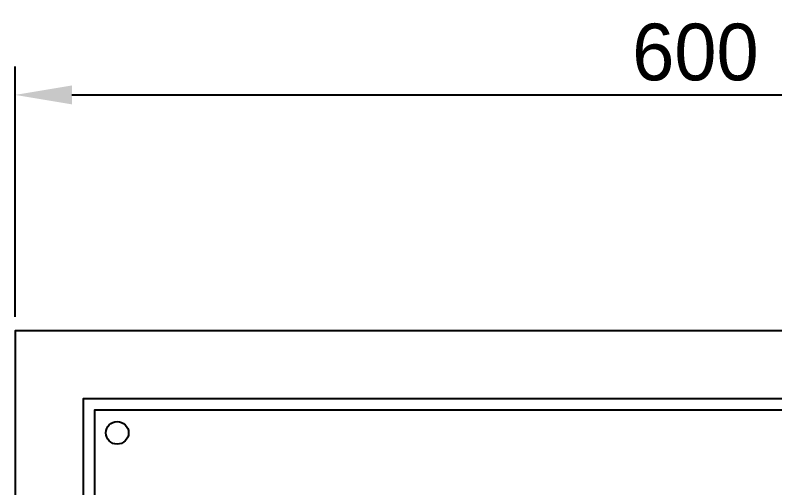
# Model space of a CAD drawing. Extents: x 223136 to 348136, y -32544 to -4064.
# Drawn here: x 239760.5 to 240095.5, y -30479.2 to -30270.8 of the extents above; entities that cross this region are included whole.
import ezdxf

# ---------------------------------------------------------------- set-up
doc = ezdxf.new("R2010")
doc.units = 0
doc.header["$LTSCALE"] = 20
doc.header["$MEASUREMENT"] = 0
doc.layers.add('WirringDuct', color=130, linetype='Continuous')
doc.dimstyles.get("Standard").update_dxf_attribs({"dimtxt": 0.18, "dimasz": 0.18, "dimexe": 0.18, "dimexo": 0.0625, "dimgap": 0.09, "dimtad": 0, "dimtih": 1, "dimtoh": 1, "dimdec": 4, "dimzin": 0, "dimdsep": 46, "dimtxsty": 'Standard', "dimcen": 0.09, "dimadec": 0, "dimazin": 0, "dimtfac": 1, "dimtdec": 4, "dimtofl": 0, "dimtmove": 0, "dimatfit": 3, "dimfxl": 0, "dimtolj": 1, "dimtzin": 0, "dimarcsym": 0})

# ---------------------------------------------------------------- blocks, each defined once
blk = doc.blocks.new('*D64')
at = {"color": 0, "lineweight": -2, "transparency": 16777216}
for p, q in [((239760.5, -30403.75), (239760.5, -30293.45)), ((240360.5, -30403.75), (240360.5, -30293.45)), ((239785.5, -30305.95), (240335.5, -30305.95))]:
    blk.add_line(p, q, dxfattribs=at)
at = {"color": 0, "transparency": 16777216}
for points in [[(239785.5, -30301.79), (239785.5, -30310.12), (239760.5, -30305.95)], [(240335.5, -30301.79), (240335.5, -30310.12), (240360.5, -30305.95)]]:
    blk.add_solid(points, dxfattribs=at)
at = {"layer": 'Defpoints', "color": 0, "transparency": 16777216}
for p in [(240360.5, -30305.95), (239760.5, -30410), (240360.5, -30410)]:
    blk.add_point(p, dxfattribs=at)
at = {"color": 0, "transparency": 16777216, "insert": (240060.5, -30287.2), "char_height": 25, "attachment_point": 5}
blk.add_mtext('600', dxfattribs=at)

msp = doc.modelspace()

# ---------------------------------------------------------------- linework, layer by layer
at = {"color": 242, "true_color": 0xcd2027}
for points in [[(239760.5, -31210), (240360.5, -31210), (240360.5, -30410), (239760.5, -30410)], [(239790.5, -31180), (240330.5, -31180), (240330.5, -30440), (239790.5, -30440)]]:
    msp.add_lwpolyline(points, close=True, dxfattribs=at)
msp.add_circle((239805.5, -30455), 5)
at = {"layer": 'WirringDuct'}
msp.add_lwpolyline([(239795.5, -30670.201), (240325.5, -30670.201), (240325.5, -30445), (239795.5, -30445)], close=True, dxfattribs=at)

# ---------------------------------------------------------------- dimensions: what is measured, and where the dimension line sits
dim = msp.add_linear_dim(base=(240360.5, -30305.952), p1=(239760.5, -30410), p2=(240360.5, -30410), dimstyle='Standard', override={"dimscale": 10, "dimtxt": 2.5, "dimasz": 2.5, "dimexe": 1.25, "dimexo": 0.625, "dimgap": 0.625, "dimtad": 1, "dimtih": 0, "dimtoh": 0, "dimdec": 2, "dimzin": 8, "dimdsep": 44, "dimcen": 2.5, "dimtdec": 2, "dimtofl": 1, "dimtolj": 0, "dimtzin": 8})
dim.commit()
dim.dimension.update_dxf_attribs({"geometry": '*D64', "text_midpoint": (240060.5, -30287.202)})

doc.saveas('drawing.dxf')
